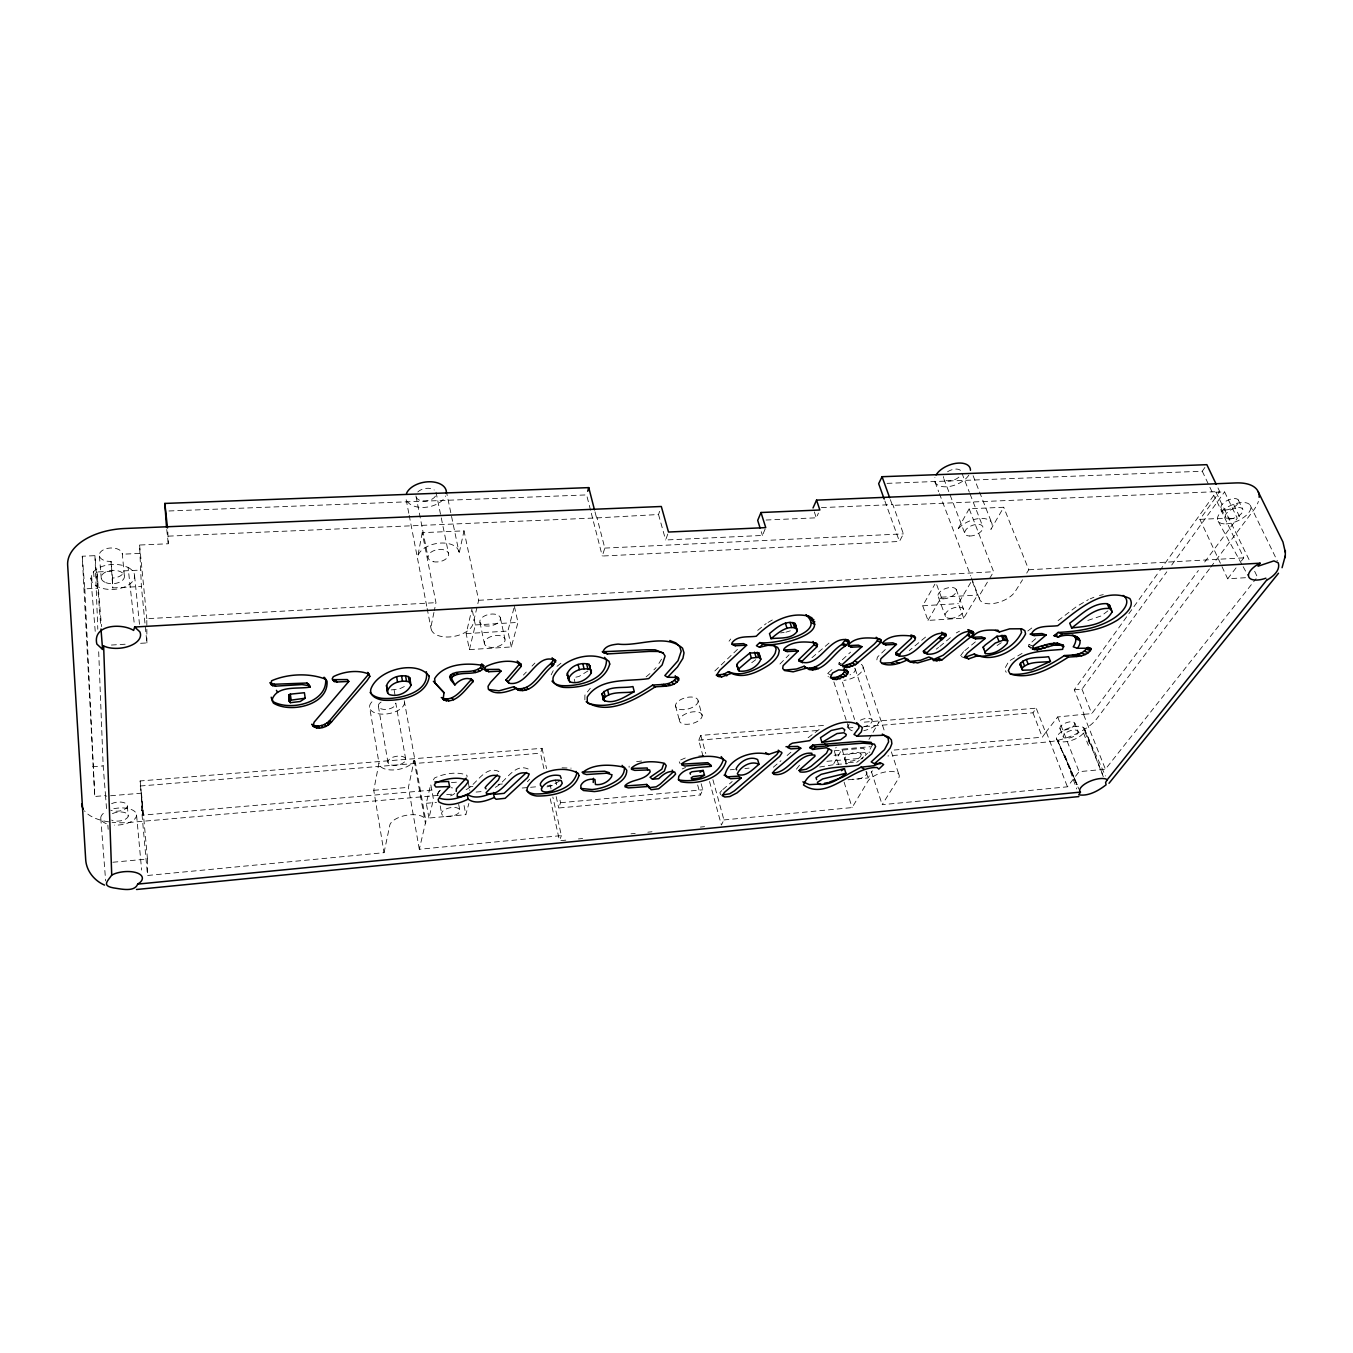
<?xml version="1.0" encoding="UTF-8"?>
<svg xmlns="http://www.w3.org/2000/svg" width="1353" height="1353" viewBox="0 0 1353 1353"><rect width="100%" height="100%" fill="white"/><g stroke="black" fill="none" stroke-linecap="round" stroke-linejoin="round"><path stroke-width="0.75" stroke-dasharray="5 3.75" d="M584.868 699.839L584.902 695.171L590.263 688.288M140.611 643.301L146.885 642.929L141.388 586.475L139.579 545.022L168.296 543.771L167.721 530.004M629.094 767.32L629.111 766.102M1084.565 731.077L1083.838 727.88A14.849 6.275 -20.1 0 0 1062.393 731.161A14.849 6.275 -20.1 0 0 1061.716 741.833A14.849 6.275 -20.1 0 0 1083.499 733.022L1084.565 731.077L1089.503 743.457M679.24 761.773L680.187 763.785M841.262 665.811L838.843 664.137L839.08 662.835L850.563 652.112M422.221 532.676L417.705 556.709A20.955 12.211 -10.5 0 1 440.317 543.077A20.955 12.211 -10.5 0 1 458.955 554.104L464.011 530.85L422.221 532.676L435.954 602.66L434.347 610.457M106.532 808.604L105.551 796.173L141.49 793.179L141.625 810.261L147.528 875.476L384.032 852.678L373.766 790.321L378.975 762.974L369.538 706.773M796.427 769.18L799.724 764.919M876.829 659.875L877.37 657.186L886.858 648.019M433.941 612.419L430.998 626.693A21.462 11.822 -10.9 0 0 449.94 636.925A21.462 11.822 -10.9 0 0 473.11 623.581L478.658 600.292L464.011 530.85M831.977 669.6L827.63 673.388L828.222 676.804M384.032 852.678L389.596 826.243A18.401 8.558 -10.5 0 1 410.044 814.81A18.401 8.558 -10.5 0 1 425.383 823.25L419.312 849.278L561.377 835.596L552.853 797.018M419.312 849.278L408.42 787.345L414.119 760.42A18.029 8.896 -10.2 0 1 394.619 769.891A18.029 8.896 -10.2 0 1 378.975 762.974M428.952 818.041L426.296 803.293L430.728 784.385L433.467 799.302L428.952 818.041L465.821 814.675L468.865 803.462M514.411 606.381L517.979 622.414L511.333 646.937L469.423 649.609L466.159 633.61L471.994 608.799M469.423 649.609L475.343 624.951L472.417 610.812M511.333 646.937L507.865 631.073L513.903 608.275M168.381 536.143L596.572 517.928L658.522 514.512L659.638 511.316M821.423 507.612L892.811 504.601L903.415 533.86L899.457 541.454L602.288 556.032L604.808 548.1L596.825 517.134M543.906 768.605L540.507 753.181L542.063 748.31L140.154 780.952L142.843 815.132L435.04 789.814M701.175 783.742L702.799 789.797L700.364 795.023L558.704 807.995L560.565 802.701L559.296 797.002M765.088 529.175L762.432 535.45L665.642 539.982L667.79 534.029M565.825 840.162L559.516 840.771L561.377 835.596M872.414 744.776L868.592 752.031M1030.766 648.256L1028.398 646.244L1029.007 644.569L1036.043 638.345M703.07 756.293L698.689 740.209L700.82 735.406L826.582 725.191M766.069 520.026L816.299 517.81L818.447 513.125M712.913 779.683L723.923 819.935L721.386 825.026L709.378 780.918M551.145 674.859L553.259 670.648M1217.971 487.943L1219.696 491.528L892.422 505.379L892.811 504.601M661.549 659.165L657.237 666.133M969.171 508.779L957.332 530.105L959.142 527.839A19.246 10.046 -21.3 0 1 982.768 518.453A19.246 10.046 -21.3 0 1 990.87 529.395L1003.723 507.257L969.171 508.779L993.626 571.727L988.451 580.42M838.539 764.479L834.209 750.763L836.205 747.194M847.181 727.525L849.177 723.94M833.803 763.65L841.989 749.139L870.283 746.704M963.708 618.152L958.296 603.624L971.978 580.386L977.542 595.032L963.708 618.152L927.989 620.418L922.712 605.789L934.872 584.225M927.989 620.418L941.299 597.197L935.87 582.433M868.947 739.398L872.025 734.087M873.04 732.328L879.196 721.724A16.507 7.628 -17.8 0 1 863.806 730.705M987.402 582.162L981.043 592.766A19.669 9.691 -20.8 0 0 989.939 603.793A19.669 9.691 -20.8 0 0 1014.801 592.124L1022.547 579.76M848.027 779.785L868.051 777.958L872.364 770.77M723.923 819.935L852.102 807.572L867.882 781.29A16.811 7.323 -17.6 0 1 888.498 771.514A16.811 7.323 -17.6 0 1 898.375 778.702L882.156 804.68L1067.416 786.82L1079.085 771.667L1105.418 769.197L1256.074 578.678M433.4 779.869L434.567 777.975C444.072 773.578 457.162 771.176 466.903 775.269L467.106 776.926M1026.707 573.114L1028.77 569.782L1003.723 507.257M439.539 790.828L437.29 794.397L437.729 796.731M91.953 580.488L91.497 574.822L93.577 571.693A21.885 12.481 -3.4 0 1 123.512 565.639L128.095 567.431L134.404 624.934M864.77 726.595L1032.965 712.811L1036.212 708.177L1045.632 732.599L1042.317 737.199L890.883 750.323M887.061 483.359L1202.259 471.233L1206.842 464.671M1045.632 732.599L1057.691 716.955L1084.057 714.283L1074.265 689.793L1158.608 572.285M1159.825 570.577L1216.043 492.238L1224.583 491.883L1237.268 518.284L1203.409 563.744M1209.903 487.317L1215.011 498.039L1219.696 491.528M1245.504 577.714L1227.661 578.78L1199.908 519.383L1215.282 498.022L1243.779 557.859L1238.824 564.286M1074.265 689.793L1081.96 689.201L1166.793 571.829M1171.715 565.03L1224.583 491.883M1216.043 492.238L1250.104 561.783M1084.057 714.283L1091.786 713.64L1198.403 570.492M1209.447 568.92L1096.911 718.578A39.694 17.031 -20.1 0 1 1047.696 741.951L887.889 755.972M1210.715 567.228L1253.707 510.064A47.524 22.612 -24.3 0 0 1258.391 501.388M729.047 641.204L730.705 639.022M1227.661 578.78L1237.589 565.909M779.954 664.019L789.07 654.767M714.841 670.953L739.161 647.766M721.775 790.524L719.847 792.706L720.591 794.6M527.382 781.73L529.649 779.277M523.425 675.046L526.3 672.052M532.017 666.048L534.892 663.055M1027.806 631.005L1033.185 626.946M865.176 755.583L867.459 753.215M1107.87 610.896L1101.376 615.869L1085.799 621.128M963.539 651.672L960.698 655.529L962.761 657.203M653.905 669.853L656.137 667.587M722.806 789.594L732.21 781.51M646.108 676.872L651.689 672.12M925.537 637.077L909.25 650.607M773.307 767.236L780.969 760.724M787.091 755.515L791.691 751.608M860.762 759.354L863.704 756.851M939.777 646.497L953.155 635.267M964.807 650.641L975.361 641.88M757.714 630.397L766.238 623.479M1058.063 620.638L1076.396 606.668L1088.37 599.633M557.047 666.319L562.07 662.31M811.935 657.727L831.266 641.153M808.113 737.689L821.44 727.813M587.963 670.936L578.881 676.534L573.875 677.565L575.11 682.775M936.225 649.169L938.593 647.377M751.727 662.716L756.327 659.283M559.279 781.155L551.043 786.008L546.477 786.989M856.703 762.314L859.409 760.335M997.11 645.516L1002.15 642.134M495.316 787.345C505.971 781.882 514.072 762.821 528.144 768.978M466.108 789.662C476.831 784.334 484.746 765.155 498.851 771.481L498.986 772.597M680.677 759.946L686.834 757.342M768.014 622.465L775.134 618.338M956.317 632.916L959.48 631.174M404.344 686.529L399.338 688.998L390.763 689.962M1090.214 598.838L1093.917 597.248M682.183 768.944L685.565 767.506M1022.056 653.414L1008.932 661.143L1004.501 669.008L1006.226 672.323M785.941 632.189L790.304 630.819M819.647 767.016L834.716 764.53M1099.499 595.455L1103.27 594.644M636.654 761.604L645.077 760.623M780.63 632.9L784.165 632.426M578.424 838.928L582.636 838.522M630.988 833.82L635.2 833.414M647.816 832.18L652.011 831.774M700.364 827.072L704.575 826.666M112.857 862.25L147.477 859.003L141.49 793.179M560.565 802.701L702.799 789.797M848.365 762.669L856.483 761.959M426.296 803.293L436.495 802.38M468.679 786.905L472.874 786.533M498.107 784.351L502.318 783.996M834.108 755.245L869.861 752.133M438.321 795.378L130.057 822.404A47.812 22.866 -5.9 0 1 112.079 822.286M446.71 794.651L455.098 793.907M476.07 792.063L484.459 791.336M522.207 788.021L528.499 787.48M530.596 787.294L536.887 786.736M547.373 785.822L553.665 785.264M730.18 769.789L734.391 769.417M744.911 768.504L749.105 768.132M826.92 761.316L862.656 758.17M836.543 764.377L847.705 763.65M698.723 756.073L704.338 755.583M451.445 782.609L457.652 782.085M141.625 810.261L142.809 810.159L140.154 780.952M373.766 790.321L408.42 787.345M834.209 750.763L863.823 748.226L865.717 754.061M82.262 556.235L84.816 588.859L97.602 588.217L94.93 555.66L82.262 556.235L94.778 796.477L105.534 795.598L103.166 765.899L98.634 650.269M140.188 786.008L540.507 753.181M698.689 740.209L818.531 730.4M847.959 727.982L856.364 727.288M864.313 722.13L1036.212 708.177M92.511 766.745L103.166 765.899M475.343 624.951L517.979 622.414M941.299 597.197L977.542 595.032M466.159 633.61L507.865 631.073M922.712 605.789L958.296 603.624M111.403 645.043L128.095 644.045M146.885 642.929L146.817 618.693L435.954 602.66M478.658 600.292L993.626 571.727M1028.77 569.782L1243.779 557.859M124.324 575.617L122.277 553.326A11.585 6.714 -3.1 0 0 110.151 548.016A11.585 6.714 -3.1 0 0 99.259 554.933A11.585 6.714 -3.1 0 0 109.542 561.41L111.031 561.343L112.502 578.019L114.024 577.934A11.653 6.664 -3.3 0 0 123.85 571.744L123.833 570.881L141.27 570.053M111.031 561.343L112.773 587.912L141.388 586.475M1228.676 518.689L1237.268 518.284M97.602 588.217L96.993 571.981L111.318 571.304M1199.908 519.383L1229.184 517.996M604.808 548.1L903.415 533.86M562.053 767.811L571.152 768.132M139.647 553.428L122.294 554.206L122.277 553.326M168.99 510.977L586.61 494.91L590.804 511.214M1029.007 644.569L1033.032 646.058M1028.398 646.244L1032.407 647.749M961.29 656.577L965.061 658.116M839.08 662.835L842.429 664.441M838.843 664.137L842.192 665.744M827.63 673.388L830.911 675.029M1218.157 521.311L1242.172 564.911M1243.17 566.721L1248.176 575.82M1250.189 505.21L1277.367 561.005M1238.316 500.001L1242.68 508.982M1233.598 504.297L1240.177 517.945M1254.654 571.304L1257.394 577.021M1221.319 508.576L1225.598 517.573M1202.259 471.233L1209.058 485.524M1083.838 727.88L1105.469 775.979M1076.988 784.605L1057.522 740.362L1077.039 784.436L1064.101 753.739L1076.667 788.951M1056.625 738.958L1078.882 789.087M1081.96 689.201L1091.786 713.64M1083.668 714.807L1105.418 769.197M1084.683 729.318L1103.219 775.861M1088.776 740.311L1103.287 776.707M1083.499 733.022L1088.421 745.402M1074.874 723.381A7.898 3.366 -20.1 0 1 1064.287 730.045A7.898 3.366 -20.1 0 1 1063.052 724.295A7.898 3.366 -20.1 0 1 1074.874 723.381L1078.138 731.601A7.915 3.349 -20.1 0 1 1067.5 738.248A7.915 3.349 -20.1 0 1 1066.282 732.531A7.915 3.349 -20.1 0 1 1078.138 731.601M973.111 475.732L991.85 523.256M1057.691 716.955L1079.085 771.667M961.915 473.178L969.34 492.204M970.084 494.099L982.735 526.435M1059.94 728.455L1063.154 736.675M1046.478 732.531L1067.416 786.82M943.853 478.759L965.027 533.945M1032.965 712.811L1042.317 737.199M934.957 481.905L938.678 491.697M939.422 493.659L970.693 575.904M971.437 577.866L979.64 599.413M956.165 589.418L963.471 608.968M938.289 596.876L945.459 616.444M890.359 499.646L892.422 505.379M884.896 501.016L899.457 541.454M814.337 511.908L816.299 517.81M863.129 667.147L884.794 732.193M891.356 751.896L899.238 775.54M855.181 668.856L872.076 719.999A8.253 3.822 -17.8 0 1 863.434 726.849M842.462 682.149L854.606 719.525M871.4 771.582L882.156 804.68M861.1 754.467A8.507 3.822 -17.4 0 1 849.599 761.299A8.507 3.822 -17.4 0 1 848.162 754.805A8.507 3.822 -17.4 0 1 861.1 754.467L862.267 758.086M866.191 772.157L868.051 777.958M833.871 681.895L848.466 727.204M841.989 749.139L846.335 762.855M844.813 759.27L846.538 764.733M844.086 782.102L852.102 807.572M761.249 531.678L762.432 535.45M658.522 514.512L665.642 539.982M698.131 700.854A11.602 5.75 -15.2 0 1 681.574 709.649A11.602 5.75 -15.2 0 1 680.796 699.569A11.602 5.75 -15.2 0 1 698.131 700.854L702.173 715.5A11.67 5.7 -15.2 0 1 685.514 724.278A11.67 5.7 -15.2 0 1 684.77 714.299A11.67 5.7 -15.2 0 1 702.173 715.5M700.82 735.406L705.759 753.52M697.674 784.977L700.364 795.023M675.553 705.928L679.477 720.608M595.016 511.874L596.572 517.928M591.312 513.244L602.288 556.032M555.474 779.903L556.743 785.603M556.184 796.629L558.704 807.995M542.063 748.31L546.561 768.605M550.147 784.841L551.043 788.9M550.248 798.727L559.516 840.771M500.356 617.78L504.973 639.14M479.943 622.363L484.442 643.774M446.219 490.682L458.853 551.534M436.038 492.204L448.452 553.14M415.963 495.942L427.971 557.047M468.003 781.188L469.812 790.44M408.792 513.244L406.001 498.75A20.515 12.532 -10.2 0 0 424.741 507.375A20.515 12.532 -10.2 0 0 445.594 495.976M409.198 515.324L426.77 606.415M427.159 608.478L431.15 629.179M464.062 805.525L465.821 814.675M458.684 804.375L459.817 810.295A9.234 4.313 -11.2 0 1 446.811 816.569A9.234 4.313 -11.2 0 1 445.611 809.179A9.234 4.313 -11.2 0 1 459.817 810.295M440.215 805.864L441.687 813.779M404.259 700.736L425.62 819.614M414.119 760.42L425.383 823.25M394.129 690.064L395.076 695.459M405.68 759.067L395.786 703.086A8.862 4.583 -9.8 0 1 383.542 709.361A8.862 4.583 -9.8 0 1 381.901 701.581M378.383 706.283L387.956 762.399M166.74 529.497L168.296 543.771M134.59 575.989L139.494 624.359M139.579 545.022L146.817 618.693M113.838 808.722A17.961 8.456 -5.9 0 1 136.552 814.946L141.642 870.047M127.368 806.202L128.231 816.113M99.395 556.117L101.272 578.492M96.993 571.981L101.509 626.625M93.577 571.693L94.034 577.359M95.217 631.31L90.888 578.12M107.851 825.161L108.172 829.304M98.126 592.208L100.832 626.963M100.782 818.125L105.652 880.921M84.816 588.859L94.778 796.477M94.93 555.66L97.805 629.246M112.502 578.019L112.773 587.912M142.809 810.159L142.843 815.132M147.477 859.003L147.528 875.476M111.606 803.699A9.556 4.533 -5.8 0 1 125.034 803.056A9.556 4.533 -5.8 0 1 124.172 809.551A9.556 4.533 -5.8 0 1 110.743 810.193M112.417 813.66A9.572 4.516 -5.9 0 1 125.88 812.984A9.572 4.516 -5.9 0 1 125 819.444A9.572 4.516 -5.9 0 1 111.555 820.121M108.714 821.863A47.812 22.866 -5.9 0 1 84.461 810.836M136.552 814.946A17.961 8.456 -5.9 0 1 114.345 825.11M106.278 823.639A17.961 8.456 -5.9 0 1 105.822 811.648M128.095 567.431A21.885 12.481 -3.4 0 1 118.709 588.724A21.885 12.481 -3.4 0 1 91.497 574.822M435.446 496.145A10.266 6.275 -10.2 0 1 425.231 501.084A10.266 6.275 -10.2 0 1 416.234 497.227M417.789 491.985A10.266 6.275 -10.2 0 1 434.262 490.006M968.816 475.14A18.874 10.35 -21.7 0 1 946.88 486.759A18.874 10.35 -21.7 0 1 934.923 477.389M958.871 477.152A9.437 5.175 -21.7 0 1 948.47 480.941A9.437 5.175 -21.7 0 1 943.616 476.577M947.557 471.791A9.437 5.175 -21.7 0 1 956.537 469.068A9.437 5.175 -21.7 0 1 961.459 472.332M852.221 730.789A16.507 7.628 -17.8 0 1 848.534 725.512M861.303 664.306A16.219 7.898 -17.9 0 1 859.933 673.506A16.219 7.898 -17.9 0 1 843.968 680.356M854.69 668.162A8.118 3.958 -17.9 0 1 849.972 674.876M860.356 720.236A8.253 3.822 -17.8 0 1 872.076 719.982M404.564 702.613A17.707 9.183 -9.8 0 1 381.394 714.113A17.707 9.183 -9.8 0 1 372.971 700.871M454.743 793.433A9.167 4.38 -11.1 0 1 448.722 796.393M438.034 794.008A9.167 4.38 -11.1 0 1 440.435 790.237M450.921 787.7A9.167 4.38 -11.1 0 1 452.528 787.936M865.937 771.328A8.541 3.771 -17.3 0 1 863.603 777.011A8.541 3.771 -17.3 0 1 852.661 779.159M1225.581 509.996A9.556 4.533 -24.6 0 0 1238.688 501.134A9.556 4.533 -24.6 0 0 1225.141 501.709A9.556 4.533 -24.6 0 0 1225.581 509.996M1229.877 518.96A9.589 4.516 -24.5 0 0 1243.035 510.115A9.589 4.516 -24.5 0 0 1229.454 510.707A9.589 4.516 -24.5 0 0 1229.877 518.96M1226.106 523.899A17.961 8.456 -24.5 0 0 1250.849 507.341A17.961 8.456 -24.5 0 0 1225.446 508.39A17.961 8.456 -24.5 0 0 1226.106 523.899M433.214 561.681A10.486 6.105 -10.5 0 0 448.689 554.392A10.486 6.105 -10.5 0 0 433.095 550.992A10.486 6.105 -10.5 0 0 433.214 561.681M969.644 536.008A9.623 5.023 -21.3 0 0 983.005 527.45A9.623 5.023 -21.3 0 0 968.951 527.061A9.623 5.023 -21.3 0 0 969.644 536.008M105.805 582.636A11.67 6.664 -3.4 0 0 124.375 577.342A11.67 6.664 -3.4 0 0 108.206 571.067A11.67 6.664 -3.4 0 0 105.805 582.636M391.558 765.054A9.014 4.448 -10.2 0 0 405.68 760.014A9.014 4.448 -10.2 0 0 393.233 757.088A9.014 4.448 -10.2 0 0 391.558 765.054M943.041 598.804A9.725 4.888 -20.1 0 0 956.486 590.382A9.725 4.888 -20.1 0 0 942.128 590.196A9.725 4.888 -20.1 0 0 943.041 598.804M484.374 625.712A10.452 5.767 -11.7 0 0 500.424 618.997A10.452 5.767 -11.7 0 0 485.626 615.429A10.452 5.767 -11.7 0 0 484.374 625.712M950.212 618.321A9.775 4.82 -20 0 0 963.776 609.915A9.775 4.82 -20 0 0 949.366 609.814A9.775 4.82 -20 0 0 950.212 618.321M488.873 647.072A10.536 5.7 -11.8 0 0 505.058 640.341A10.536 5.7 -11.8 0 0 490.175 636.891A10.536 5.7 -11.8 0 0 488.873 647.072"/><path stroke-width="1.5" d="M1123.091 595.421C1133.273 602.609 1119.98 614.431 1113.333 618.558C1096.877 629.01 1077.14 631.377 1058.114 632.443L1054.055 635.707L1058.181 637.162C1066.299 633.086 1087.457 634.997 1077.394 648.29L1073.25 646.819C1075.415 643.504 1077.732 638.109 1073.284 635.521M594.491 509.861L588.758 487.621L164.846 503.434L166.52 527.45M1282.069 567.702L1285.282 555.846M1285.333 552.345L1282.965 542.046L1258.29 491.934M899.305 656.07L895.737 654.514L895.754 652.772L911.465 638.278L910.958 634.946L914.645 636.434L915.135 639.783L900.591 652.907L899.305 656.07C918.23 658.048 926.653 629.872 945.578 633.576L945.882 635.893L929.223 650.539L927.059 652.755L927.414 654.108C946.051 656.002 954.474 628.08 973.23 631.733L973.5 634.05L971.031 636.688L942.043 659.841L933.401 660.636L932.521 658.539L928.851 656.983L920.649 660.264L910.468 661.38L917.638 662.97L932.521 658.539M1285.265 557.571L1285.35 550.536M561.174 778.347L560.125 775.675C552.903 774.001 544.041 776.69 540.439 783.522L540.405 785.146A7.239 3.433 -12.7 0 0 541.521 786.33M567.347 675.164L567.414 673.202C571.135 665.473 581.029 661.972 589.045 664.323L591.362 672.796C587.371 679.832 577.63 684.703 569.731 681.827L567.347 675.164L569.731 681.827M568.564 680.39L567.414 673.202M736.81 665.219L738.18 662.598L749.866 652.992L758.762 652.873L760.876 659.114C757.815 667.147 747.6 672.39 739.161 671.02L736.81 665.219L739.161 671.02M738.281 670.259L736.844 664.205M590.094 667.587L590.212 665.642M711.357 766.272L710.528 764.597L705.776 764.428L684.855 766.052L681.726 764.935L681.794 763.701C691.637 755.87 717.005 753.08 726.071 761.299C721.25 778.922 697.032 785.044 680.914 781.763L678.496 779.548L678.749 776.436C685.599 765.933 700.634 767.946 711.357 766.272L707.873 762.686L682.301 764.124M593.477 778.313L593.223 782.491M647.749 769.874L647.208 767.98L632.375 768.419M588.352 703.306C610.947 710.393 634.202 697.488 652.484 685.159C660.23 684.161 670.885 685.751 675.976 678.276L675.248 675.705M586.17 701.717C607.987 716.295 636.164 699.163 655.123 686.901C662.902 685.903 673.591 687.493 678.716 680.001L678.005 677.413L667.553 677.261L664.83 675.553L677.988 660.771L681.185 651.25L679.713 646.565L675.857 642.895L669.769 640.527M663.748 763.718L661.871 769.147L650.066 777.265L652.501 779.243L658.725 778.685C662.885 774.66 668.551 769.925 674.758 772.056L675.604 774.051L673.202 776.673L658.691 788.782L651.097 789.695L646.802 784.436L626.05 785.924M795.513 626.388L794.837 623.327C785.349 619.742 776.267 627.995 769.468 633.61L771.024 638.701C779.599 637.5 791.336 639.597 797.103 631.462L795.784 624.68M784.892 670.073L796.528 668.991L804.139 666.251L809.145 669.583C824.975 671.951 833.448 652.924 845.27 646.058L848.838 642.337L848.263 639.986C828.137 635.047 819.292 670.293 799.133 661.16L798.676 659.706L813.948 644.891L813.102 641.474M802.363 662.784L801.906 661.313L817.263 646.463L816.434 643.047C806.185 641.457 791.979 640.561 784.165 648.645L783.945 650.116L787.175 651.554L798.202 651.013L783.116 665.659L782.694 668.433L784.452 670.513L793.146 671.832L807.369 667.892M111.724 875.053L114.768 873.7A18.384 8.169 -6.5 0 1 136.907 872.871A18.384 8.169 -6.5 0 1 139.985 882.511L137.685 884.101C134.623 892.422 120.857 888.921 113.551 887.906C101.154 885.674 108.071 880.803 111.724 875.053L103.64 646.024L107.394 647.36A22.426 12.245 -4.1 0 0 132.019 644.992A22.426 12.245 -4.1 0 0 139.782 631.75L134.64 627.014L133.643 630.43C121.821 622.938 92.224 624.46 96.841 644.045L102.591 649.44L103.64 646.024M804.139 666.251L805.914 667.959C821.677 670.327 830.099 651.351 841.854 644.502L845.625 639.479L849.075 641.018M846.877 667.519L842.987 666.792L842.429 664.441L861.946 646.7L851.629 647.191L848.602 645.753L848.906 644.299C856.449 636.35 869.793 637.652 879.788 638.785L881.243 640.273L880.854 642.337L877.809 645.635L855.57 664.627L846.877 667.519L843.511 665.896L852.17 663.038L874.275 644.079L877.302 640.815L877.674 638.734L876.22 637.263M828.712 748.632L826.48 753.249L811.124 766.305L806.236 769.248L798.676 770.55M833.651 679.358L830.37 677.701L836.864 677.227L842.868 674.166L844.948 670.259L843.968 668.754L848.297 671.883L846.2 675.807L836.712 679.477L833.651 679.358L830.505 676.94L832.552 673.016L838.623 669.921L847.316 670.378M1007.731 640.764L1007.106 643.554C1001.795 649.406 993.677 654.886 985.441 653.533L983.174 647.106L985.305 644.958L996.992 636.248L1005.888 635.961L1007.731 640.764L1003.233 640.155L995.25 643.081L984.984 651.909L985.441 653.533M758.948 655.782L759.354 654.057M927.414 654.108L923.744 652.552L923.389 651.216L939.675 637.043L942.094 634.405L941.789 632.088M844.34 731.195L844.746 729.707L842.344 728.032L831.232 730.502L820.476 737.689L821.947 742.425L840.585 739.736L845.862 735.914L846.251 734.442L843.866 732.768L837.017 733.546L821.947 742.425M937.139 661.093L933.452 659.52L943.142 655.241L967.158 635.2L969.983 631.276L967.869 629.635L973.23 631.733M587.692 491.274L588.758 487.621M969.052 635.927L969.458 634.506M880.076 763.921L880.465 762.669M1020.044 664.56L1020.433 663.291C1027.705 656.07 1039.341 658.133 1048.609 656.695L1050.452 661.397L1031.409 669.938L1022.53 670.225L1020.044 664.56L1020.72 665.507M1021.853 669.261L1022.259 668.01C1029.532 660.805 1041.184 662.852 1050.452 661.397M759.794 642.557L762.94 644.129C774.44 648.273 837.203 632.054 805.847 614.871C828.696 634.32 769.942 644.891 759.794 642.557L756.412 645.719L759.54 647.309L767.895 645.313L773.798 645.635M1259.169 497.346A47.524 22.612 -24.3 0 0 1235.83 482.936L816.552 500.136L819.867 509.996L760.995 512.516L757.697 520.398L760.065 527.924M1063.407 645.28L1053.683 645.212L1037.463 649.846L1033.438 648.341L1049.59 643.724L1057.217 643.132L1063.407 645.28L1062.646 649.339C1044.364 651.097 1016.729 650.184 1008.357 670.564L1010.082 673.879C1030.479 680.559 1051.653 667.621 1068.464 657.068C1076.058 656.425 1086.983 657.084 1091.161 649.152L1087.947 647.191M1112.065 611.945C1104.437 625.627 1085.478 626.287 1071.644 627.961L1069.699 623.192C1080.878 615.074 1092.226 602.575 1107.211 603.692L1109.426 605.028L1112.065 611.945L1109.426 605.028M1010.911 674.217C1030.36 675.654 1048.693 666.082 1064.371 655.562C1071.948 654.937 1082.823 655.596 1086.966 647.681L1091.161 649.152M813.018 507.967L816.552 500.136M1216.262 484.374L1206.842 464.671L882.055 476.713L878.655 483.681L884.202 499.088M386.518 685.65C389.596 677.176 400.268 674.268 408.335 676.534L409.807 677.853L410.957 685.244C407.541 692.973 397.139 697.336 389.174 694.512L387.685 693.04L386.518 685.65L387.685 693.04M387.465 691.062C390.56 682.588 401.249 679.696 409.316 681.929L410.957 685.244M454.896 684.939L450.701 679.95L449.653 676.635L450.667 674.843C459.546 669.025 471.893 674.301 480.518 667.638L481.685 663.9L483.714 665.642L482.531 669.397C473.871 676.077 461.474 670.8 452.562 676.635L451.53 678.428L454.896 684.939C458.887 680.035 467.123 675.976 472.772 680.373L473.009 681.709C465.652 689.032 455.251 705.573 443.091 699.4L444.021 692.685L435.176 683.113L434.617 678.648C444.021 663.376 468.02 662.446 483.714 665.642M288.815 694.85L289.119 701.192L290.337 702.681L300.214 701.514L305.203 698.216L304.408 692.719L290.303 694.157L288.815 694.85L289.119 701.192M1107.228 779.734L1105.587 782.457L1106.077 784.808C1098.619 790.659 1088.387 796.511 1078.764 794.82L1080.438 792.097L1079.745 791.015A15.137 6.021 -19.8 0 1 1089.013 781.696A15.137 6.021 -19.8 0 1 1105.824 778.973L1107.228 779.734L1267.186 579.49M568.649 678.428C572.387 670.716 582.28 667.215 590.314 669.549L591.481 670.851M368.287 674.606L330.25 719.864C326.191 725.09 317.583 728.168 311.782 724.244C315.959 731.483 327.477 727.322 331.57 721.842L366.984 680.745L369.826 676.432L367.847 672.492L369.826 676.432M134.64 627.014L1260.083 563.186L1258.07 566.197L1273.917 560.886L1278.281 562.865C1280.614 570.205 1273.156 576.429 1267.49 579.76M488.873 689.523L498.986 690.842L513.852 686.698L516.305 688.44C532.287 691.468 539.729 671.849 550.434 664.035L553.428 660.179L552.142 657.761M513.852 686.698L518.436 690.25C534.486 693.277 541.978 673.608 552.734 665.761L555.66 660.518C535.517 651.334 528.972 687.003 508.948 683.248L505.937 679.967L519.129 664.577L517.269 661.042L521.159 664.306L521.311 666.302L508.035 681.743L508.948 683.248M466.21 778.161L456.418 788.714L456.249 791.471M936.073 474.92L937.95 472.434A18.874 10.35 -21.7 0 1 958.144 463.098A18.874 10.35 -21.7 0 1 970.456 470.303M472.772 680.373L470.81 678.58L471.047 679.916C463.741 687.206 453.39 703.695 441.281 697.539M602.136 693.632C609.56 685.261 623.09 688.576 632.95 686.563L634.269 691.671C625.441 696.406 613.552 705.167 603.421 700.144L602.136 693.632L603.421 700.144M603.387 698.757C610.846 690.402 624.376 693.683 634.269 691.671M1278.5 573.249L1109.02 783.269M738.315 669.245L751.372 658.048L758.678 657.304L760.876 659.114M348.82 681.422L336.982 681.997L334.14 681.506L332.753 679.663L347.383 679.561L348.82 681.422L314.099 722.231L313.017 726.24M501.067 671.122L488.788 671.731L484.137 669.481L498.986 669.363L501.067 671.122L490.615 682.267L488.044 686.326L488.348 689.201C495.993 695.983 507.612 691.687 515.967 688.508M667.553 677.261L677.498 666.961L682.927 658.319L684.009 652.873L682.555 648.188C665.118 633.001 638.43 646.802 618.084 644.079C612.791 644.688 606.076 645.432 603.387 650.742L603.404 652.366L607.48 653.939L649.152 651.419L657.846 651.453L663.055 652.924L665.101 656.002L662.141 664.949L648.747 678.597C628.671 681.675 600.039 677.21 587.27 696.981L587.236 701.649L588.538 703.543M449.568 786.55L440.486 795.868L438.22 799.437L438.66 801.771C447.572 807.437 459.36 803.411 468.121 799.166C475.782 804.832 486.488 800.824 494.285 797.509L496.061 799.268L505.159 798.304L527.67 777.451L529.226 773.984C511.316 766.644 504.787 796.714 487.012 793.873L486.099 792.723L498.394 779.971L499.883 776.504C481.786 769.096 475.292 799.454 457.196 796.511L457.382 793.754L465.415 785.67L468.087 781.983L467.884 780.326C458.109 776.25 445.036 778.668 435.497 783.066L434.347 784.96L435.869 787.006L449.568 786.55L448.604 781.476L434.922 781.933M497.363 774.948L486.59 785.738L485.101 787.717L486.015 788.867M526.588 772.462L504.128 793.332L495.063 794.296L493.27 792.52L494.285 797.509M759.54 647.309L762.94 644.129M746.67 645.212L735.322 645.736L732.294 644.146L743.592 643.622L746.67 645.212L719.897 670.158L716.549 675.198L721.589 676.94L731.415 673.337C743.829 679.172 758.154 671.883 768.792 665.101A34.248 17.403 -16.4 0 0 778.415 654.615L779.328 650.539L777.687 647.461L771.92 644.654M741.19 778.026L724.396 792.469L722.35 795.767L724.836 797.018L729.825 796.562L737.064 792.841L779.7 756.412L781.966 752.928A6.427 2.977 -16.3 0 0 777.383 751.49L768.504 754.45C752.792 750.002 729.943 757.46 725.123 774.271L726.764 777.129L730.603 778.736L741.19 778.026L738.484 776.115L727.931 776.808L724.092 775.201M896.464 644.366L885.911 644.874L882.342 643.335L892.862 642.827L896.464 644.366L880.888 658.759L880.329 661.465L881.987 663.545C890.629 666.961 900.202 663.325 908.117 659.52L909.284 661.245L914.053 662.97M759.033 764.327C753.181 768.927 746.332 777.129 737.994 774.609L737.368 773.679C740.666 766.441 751.304 760.183 759.033 764.327L757.646 759.574C749.934 755.414 739.313 761.688 736.032 768.927L736.658 769.874M882.308 734.07L888.092 738.163L888.6 741.918L884.473 749.68L871.197 761.908L874.359 763.735L884.253 755.194L890.122 748.108L891.864 743.693L891.373 739.939L888.735 737.047L884.016 735.237L857.176 736.235L853.98 734.459L859.037 727.846L858.292 724.143L856.635 722.654M785.975 746.704L797.83 746.399L800.807 748.226L775.032 770.043L773.07 772.225L773.612 774.288C790.71 777.62 797.627 752.826 814.844 755.109L814.996 756.209L799.589 769.874L800.063 771.937C813.187 774.017 822.506 760.471 831.317 752.911L831.774 750.458L826.395 747.735L812.713 749.444L809.703 747.617L812.612 745.148L859.899 741.359L871.197 742.323L872.414 744.776M812.713 749.444L815.639 746.957L827.579 745.858L863.096 743.152L874.41 744.116L875.628 746.568L871.772 753.841L858.462 765.138C841.059 768.487 811.259 764.428 803.513 784.96C827.529 801.602 852.305 766.204 877.116 767.557L878.841 769.113L883.644 764.496L881.463 763.278L874.359 763.735M985.305 638.362L975.648 638.819L971.775 637.331L981.399 636.874L985.305 638.362L967.344 653.195L964.469 657.068L968.731 658.843L978.101 655.562C994.573 662.446 1017.862 649.626 1025.591 633.88L1024.847 630.684L1021.684 628.773L1009.592 628.857L999.41 631.969L995.436 630.515M771.024 638.701C777.84 633.103 786.922 624.849 796.443 628.418L797.391 629.771M1046.123 634.98L1034.166 635.572L1030.107 634.117L1042.013 633.542L1046.123 634.98L1033.032 646.058L1033.049 649L1037.463 649.846M845.896 773.273C838.556 779.886 828.256 785.653 818.075 784.25L817.432 782.322L822.607 778.956L845.896 773.273L844.441 768.656L821.17 774.339L816.011 777.704L816.654 779.632M1058.181 637.162L1062.274 633.897C1081.385 632.815 1101.173 630.413 1117.713 619.945C1123.768 615.361 1135.184 607.345 1129.924 598.601C1104.082 585.68 1076.768 610.812 1057.792 625.678C1049.302 626.946 1035.891 624.612 1031.324 634.033L1034.166 635.572M1071.644 627.961C1082.857 619.843 1094.222 607.379 1109.223 608.461L1111.439 609.797M857.176 736.235L861.354 731.821L862.335 727.626C847.249 713.809 822.303 729.132 809.703 740.649L792.418 743.169L789.78 744.674L788.004 747.752L790.947 748.885L800.807 748.226M309.752 685.751L302.023 684.584L275.538 686.14L272.629 685.667L269.839 682.758L274.422 684.246L307.013 683.028L310.108 687.053C298.337 689.387 277.805 684.906 272.274 699.146L273.374 703.07C290.185 713.657 328.796 705.167 327.02 681.117L324.043 677.244L325.667 679.257C327.494 703.222 289.001 711.695 272.291 701.125L271.192 697.201M841.465 770.669L844.441 768.656M652.501 779.243L664.34 771.092L666.234 765.646L664.458 763.295C654.142 760.995 639.648 760.369 631.479 768.047L631.462 769.282L634.76 770.381L649.643 769.925L650.184 771.819C644.434 781.002 631.733 778.838 625.035 785.569L625.018 786.82L628.384 787.92L649.186 786.431M880.076 762.923L873.97 765.73L860.982 767.185L842.547 777.214L829.186 782.203M700.025 772.242L703.205 770.432L704.507 775.218L699.721 777.924L691.755 778.99L691.214 777.823L693.159 776.571L704.507 775.218M1260.083 563.186L1256.751 565.064A18.401 8.169 -23.9 0 0 1249.157 577.596A18.401 8.169 -23.9 0 0 1265.884 578.205M719.221 676.855L716.329 675.164L723.872 674.166L728.472 671.663C740.835 677.481 755.109 670.242 765.697 663.477A34.096 17.369 -16.4 0 0 775.252 653.009L776.148 648.95L774.508 645.871M978.101 655.562L974.278 654.023L964.96 657.287L968.731 658.843M465.787 794.82C458.024 798.659 448.858 800.807 440.334 798.473M908.117 659.52L904.531 657.947L891.238 662.75L882.004 663.173M289.61 700.347L305.203 698.216M491.359 793.298C484.086 796.359 474.125 799.437 467.157 794.16L468.121 799.166M809.703 747.617L812.679 746.873M824.349 783.353L827.579 782.592M1054.055 635.707L1057.319 634.997M1078.882 796.579L136.501 889.496M820.662 784.03L809.382 784.622L802.887 781.848M137.685 884.101L1080.438 792.097M703.205 770.432L691.873 771.785L689.929 773.037L690.47 774.204M1077.394 648.29L1090.738 648.172M604.774 653.414L602.254 651.757L646.463 649.761L655.106 649.812L663.055 652.924M722.231 795.057L729.741 793.754L734.391 790.879L776.808 754.551L779.057 751.084A6.41 2.96 -16.3 0 0 778.263 750.188M772.343 772.884C788.647 773.595 795.107 751.287 811.834 753.266L812.003 754.365M977.204 656.137C994.235 657.186 1014.057 648.29 1021.549 632.426L1020.788 629.246M648.696 787.717L656.273 786.803L660.213 784.165L673.084 772.106L672.238 770.111M799.133 661.16L802.092 661.566M895.737 654.514L898.375 654.903M582.027 772.225L604.622 771.21L609.442 772.749M923.744 652.552L926.196 652.975M735.322 645.736L731.939 644.282L732.074 642.793C737.402 635.25 748.395 637.432 756.276 636.231C769.739 622.431 789.476 611.066 809.229 616.359M885.911 644.874L882.968 643.436L883.306 641.999C891.001 634.185 904.616 635.014 914.645 636.434M975.648 638.819L972.925 637.415L973.348 635.995C979.284 629.162 989.753 630.008 997.956 630.244L999.41 631.969M678.411 779.802C694.444 783.083 718.612 776.977 723.365 759.405L721.183 756.598M581.232 788.478L592.107 789.543A24.726 11.687 -13.5 0 0 607.294 785.822C614.533 782.389 624.46 777.687 624.409 768.369L622.109 765.358M1057.217 643.132L1059.889 645.144M1072.219 635.014L1077.478 636.975M1074.975 637.026L1079.17 638.481M1058.114 632.443L1062.274 633.897M1075.855 638.971L1080.049 640.426M1086.324 649.136L1090.501 650.607M1084.277 651.182L1088.438 652.653M1061.259 645.635L1064.016 646.633M1053.683 643.098L1057.792 644.569M1081.216 652.958L1085.36 654.446M1049.59 643.724L1053.683 645.212M1077.614 654.277L1081.74 655.765M1073.91 654.886L1078.037 656.374M1072.472 654.987L1076.582 656.493M1044.905 645.093L1048.981 646.565M1041.133 646.43L1045.192 647.918M1064.371 655.562L1068.464 657.068M1036.77 647.766L1040.795 649.254M1032.102 648.747L1034.791 649.744M969.983 631.276L973.872 632.747M969.611 632.578L973.5 634.05M967.158 635.2L971.031 636.688M942.432 633.136L946.221 634.608M942.094 634.405L945.882 635.893M939.675 637.043L943.447 638.531M331.57 721.842L329.32 720.946L328.458 724.937L327.155 722.942M938.424 638.109L942.178 639.614M911.956 636.35L915.626 637.855M923.389 651.216L927.059 652.755M938.356 658.285L942.043 659.841M935.921 659.131L939.608 660.687M877.674 638.734L881.243 640.273M877.302 640.815L880.854 642.337M895.754 652.772L899.339 654.328M808.553 616.342L811.952 617.814M907.677 660.822L911.262 662.395M810.464 618.186L813.863 619.674M811.428 620.317L814.81 621.822M811.445 622.735L814.827 624.24M861.946 646.7L858.479 645.144L848.196 645.635L851.629 647.191M895.568 661.668L899.119 663.258M845.405 640.798L848.838 642.337M891.238 662.75L894.773 664.34M843.071 643.419L846.504 644.975M841.854 644.502L845.27 646.058M104.553 885.099C94.473 880.769 86.491 871.129 85.713 859.933L67.65 565.08A57.35 33.098 -3.5 0 1 124.831 528.499L661.313 506.496L668.5 532.033L765.747 527.619L760.995 512.516M854.758 661.093L858.174 662.682M814.269 642.963L817.601 644.518M813.948 644.891L817.263 646.463M852.17 663.038L855.57 664.627M849.43 664.475L852.813 666.082M846.555 665.439L849.921 667.046M844.948 670.259L848.297 671.883M844.509 672.17L847.857 673.811M798.202 651.013L794.972 649.423L783.962 649.964L787.175 651.554M842.868 674.166L846.2 675.807M840.162 675.925L843.477 677.582M836.864 677.227L840.162 678.885M815.081 667.046L818.345 668.67M798.676 659.706L801.906 661.313M833.431 677.836L836.712 679.477M812.476 667.875L815.724 669.515M809.669 668.297L812.916 669.938M728.472 671.663L731.415 673.337M723.872 674.166L726.798 675.84M718.68 675.248L721.589 676.94M824.501 744.049L828.07 745.943M860.982 767.185L864.093 769.028M812.612 745.148L815.639 746.957M676.162 676.737L678.902 678.445M675.976 678.276L678.716 680.001M674.386 680.407L677.126 682.132M334.14 681.506L332.161 678.952L333.295 676.686C343.747 671.392 358.646 669.414 369.386 674.318M671.46 682.301L674.183 684.026M667.706 683.688L670.411 685.43M663.613 684.364L666.302 686.106M661.871 684.483L664.543 686.225M765.646 752.589L768.504 754.45M325.38 679.105C309.042 672.779 287.597 673.726 271.547 680.796L270.938 684.652M604.943 652.264L607.48 653.939M652.484 685.159L655.123 686.901M486.15 671.257L484.594 668.737L485.947 666.505C496.145 661.634 511.062 658.725 521.159 664.306M553.343 658.826L555.66 660.518M553.428 660.179L555.745 661.888M551.517 662.919L553.817 664.627M550.434 664.035L552.734 665.761M519.129 664.577L521.311 666.302M526.368 687.459L528.533 689.269M523.662 688.339L525.81 690.148M520.634 688.778L522.765 690.588M516.305 688.44L518.436 690.25M505.937 679.967L508.035 681.743M481.854 665.405L483.884 667.164M486.742 669.955L488.788 671.731M480.518 667.638L482.531 669.397M477.727 669.431L479.723 671.206M473.702 670.716L475.681 672.492M471.047 679.916L473.009 681.709M456.062 672.492L457.974 674.284M452.815 673.456L454.709 675.248M450.667 674.843L452.562 676.635M449.653 676.635L451.53 678.428M386.738 687.645L388.226 689.117M451.817 697.877L453.661 699.738M444.021 692.685L433.366 681.303M446.947 699.146L448.773 701.006M444.477 699.078L446.287 700.955M442.499 698.503L444.308 700.364M604.52 657.355L606.499 659.621C606.854 680.187 577.714 686.884 561.021 685.582A22.054 11.5 -13.3 0 1 551.99 681.134M974.278 654.023L975.361 655.309M646.802 784.436L647.546 786.228M335.595 680.136L336.982 681.997M904.531 657.947L905.698 659.672M310.108 687.053L308.484 683.874M307.013 683.028L308.281 684.922M324.585 724.447L325.887 726.443M321.608 725.462L322.893 727.457M318.209 725.969L319.477 727.965M315.452 725.918L316.703 727.914M313.219 725.293L314.471 727.288M274.422 684.246L275.538 686.14M276.435 690.334L277.568 692.246M271.513 683.772L272.629 685.667M1107.211 603.692L1109.223 608.461M426.347 671.68C430 692.99 397.9 699.89 381.597 698.283A22.967 12.092 -9.8 0 1 370.113 692.381M1026.335 659.452L1028.162 664.171M1022.699 661.143L1024.525 665.845M1020.433 663.291L1022.259 668.01M1021.312 667.08L1022.53 670.225M1004.822 635.352L1006.666 640.155M1002.861 635.25L1004.704 640.054M1001.389 635.352L1003.233 640.155M996.992 636.248L998.835 641.051M882.055 476.713L889.665 497.735M794.837 623.327L796.443 628.418M796.038 628.08L797.103 631.462M792.858 622.498L794.465 627.589M790.034 622.346L791.64 627.454M785.4 623.192L786.989 628.299M576.074 771.362L576.767 773.645C571.829 790.135 549.944 794.228 534.807 793.94A20.194 9.572 -12.7 0 1 526.418 790.44M758.762 652.873L760.285 657.93M757.156 652.247L758.678 657.304M754.534 652.18L756.039 657.237M749.866 652.992L751.372 658.048M983.174 647.106L983.648 648.73M607.548 689.607L608.816 694.749M603.928 691.383L605.18 696.524M603.37 696.034L604.622 701.142M589.045 664.323L591.362 672.796M586.576 663.663L587.845 668.889M582.805 663.63L584.056 668.872M578.086 664.408L579.338 669.634M408.335 676.534L409.316 681.929M405.579 675.857L406.56 681.269M401.537 675.84L402.517 681.252M396.581 676.635L397.545 682.064M290.303 694.157L291.098 699.653M289.813 699.011L290.337 702.681M164.846 503.434L167.501 527.958M409.807 677.853L409.976 679.849M100.985 629.01L102.591 649.44M83.328 809.195A47.812 22.866 -5.9 0 1 81.687 803.97M406.492 493.422A20.515 12.532 -10.2 0 1 429.561 481.753A20.515 12.532 -10.2 0 1 446.338 493.304M541.521 788.461L541.488 790.084A7.255 3.416 -12.7 0 0 547.559 791.911L552.125 790.93L560.396 786.093L562.29 783.269L561.241 780.613C554.003 778.956 545.141 781.645 541.521 788.461M429.307 676.314C426.499 696.186 399.981 701.311 383.153 700.178A23.069 12.126 -9.9 0 1 370.823 689.252C377.521 669.532 416.893 659.283 429.307 676.314M611.742 774.728L611.641 776.656C608.444 782.017 601.662 785.433 595.438 784.503L594.965 779.531C589.773 778.313 583.295 780.41 580.86 785.4L580.877 788.376L583.397 790.507L594.322 791.573A24.828 11.703 -13.5 0 0 609.56 787.818C616.833 784.385 626.794 779.683 626.777 770.331L624.477 767.32C611.573 764.377 593.696 763.413 583.042 772.191L583.075 773.426L586.492 774.542L606.905 773.189L611.742 774.728M578.949 775.641C573.943 792.181 551.99 796.274 536.803 796.004A20.278 9.589 -12.7 0 1 527.501 787.311C536.6 771.159 562.713 764.411 578.255 773.358L578.949 775.641M609.713 664.086C604.673 682.775 580.42 688.491 563.322 687.358A22.155 11.517 -13.3 0 1 553.411 676.618C562.577 658.167 592.529 649.711 609.019 661.313L609.713 664.086"/></g></svg>
